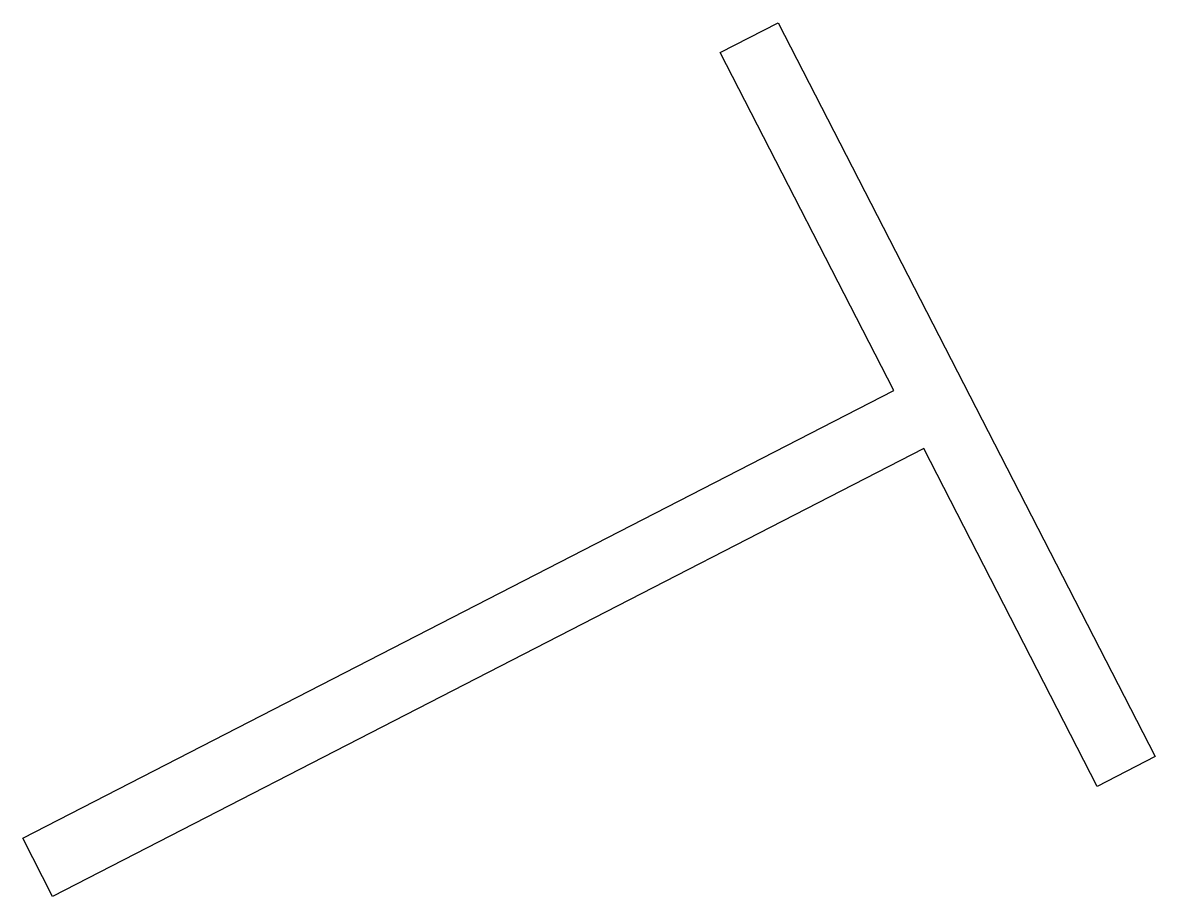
# Model space of a CAD drawing. Extents: x -59 to 51, y 3 to 88.
import ezdxf

# ---------------------------------------------------------------- set-up
doc = ezdxf.new("R2010")
doc.units = 0
doc.layers.get('0').update_dxf_attribs({"linetype": 'CONTINUOUS'})

msp = doc.modelspace()

# ---------------------------------------------------------------- linework, layer by layer
at = {"color": 7}
for p, q in [((9.05, 84.6), (14.69, 87.5)), ((14.69, 87.5), (51.35, 16.16)), ((25.93, 51.75), (9.05, 84.6)), ((-58.79, 8.22), (25.93, 51.75)), ((28.83, 46.11), (-55.89, 2.57)), ((45.71, 13.26), (28.83, 46.11)), ((51.35, 16.16), (45.71, 13.26)), ((-55.89, 2.57), (-58.79, 8.22))]:
    msp.add_line(p, q, dxfattribs=at)

doc.saveas('drawing.dxf')
